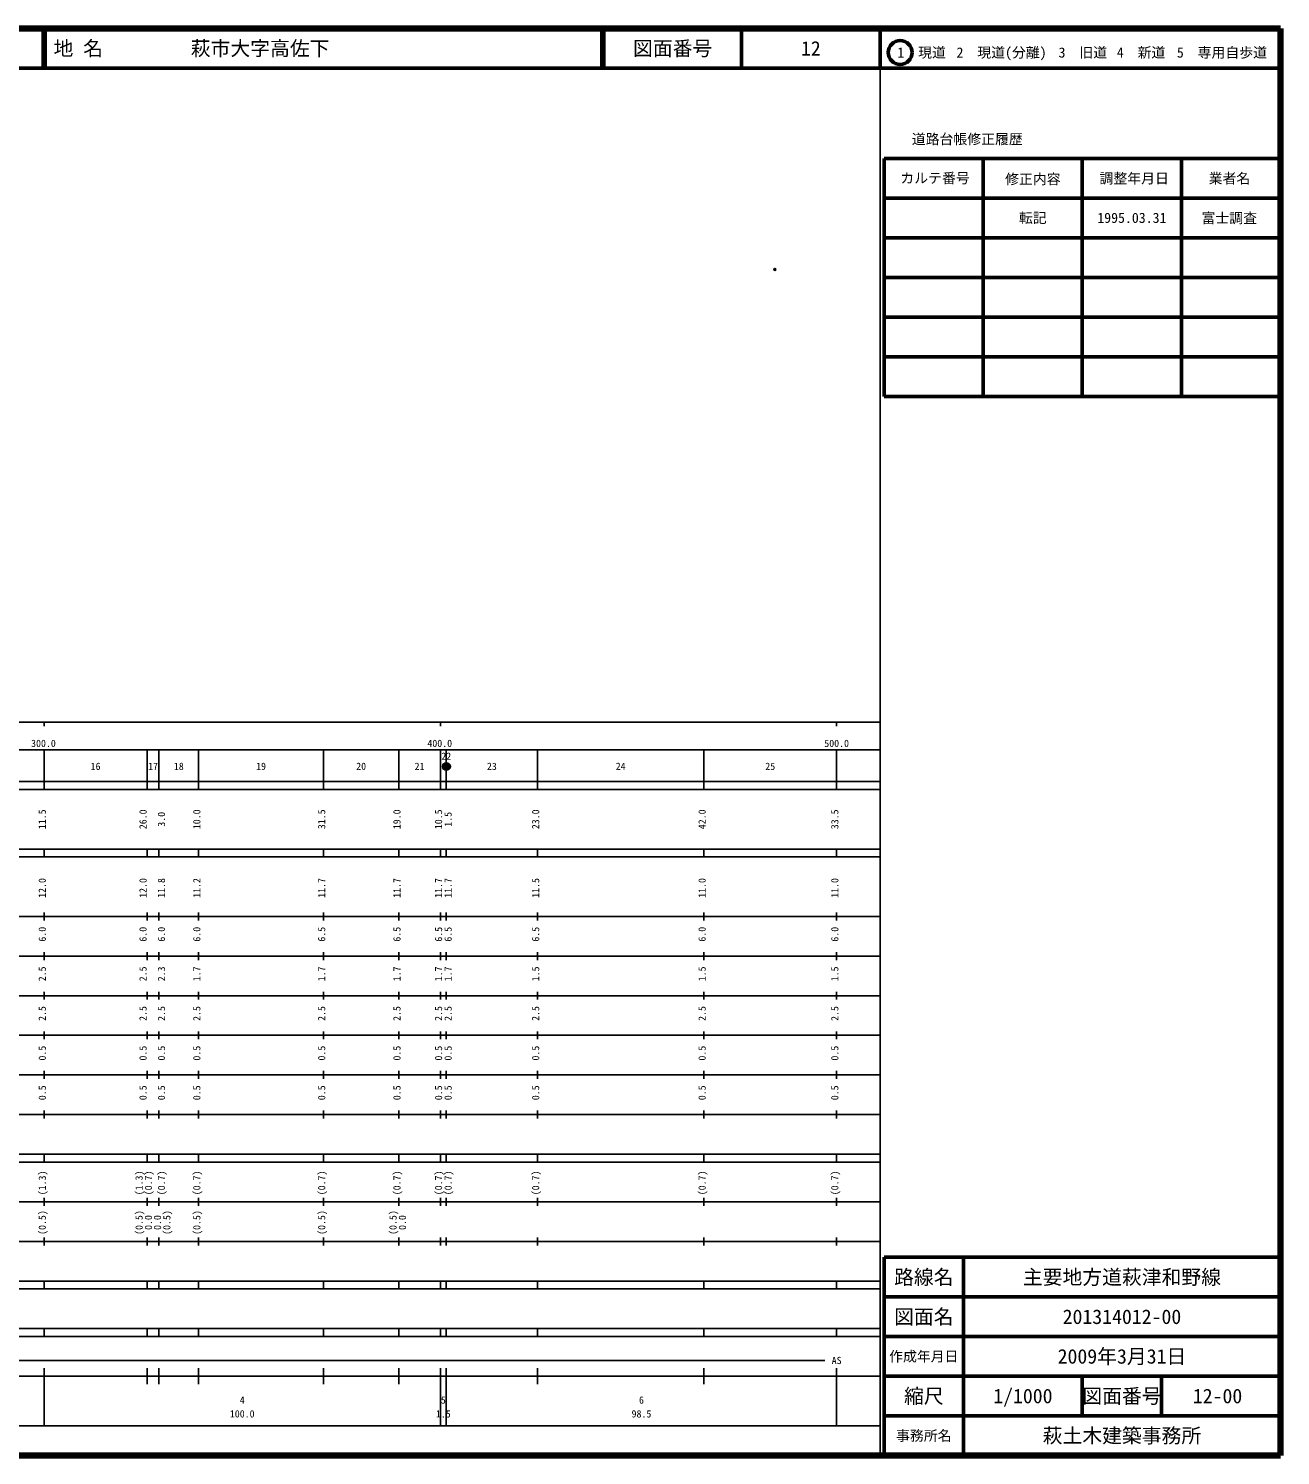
# Model space of a CAD drawing. Units: millimetres on the paper. Extents: x 40 to 680, y 20 to 380.
# Drawn here: x 364.1 to 680, y 20 to 380 of the extents above; entities that cross this region are included whole.
import ezdxf
from ezdxf.enums import TextEntityAlignment as Align

# ---------------------------------------------------------------- set-up
doc = ezdxf.new("R2010")
doc.units = ezdxf.units.MM
doc.header["$PDMODE"] = 32
doc.header["$PDSIZE"] = 0.5
doc.layers.add('M-OTRS', color=6, linetype='Continuous')
doc.layers.add('M-TTL-TXT', color=7, linetype='Continuous')
for name, color, linetype, lineweight in [('M-TTL', 2, 'Continuous', 140), ('M-TTL-BAND', 7, 'Continuous', 25), ('M-TTL-FRAM', 2, 'Continuous', 50), ('M-TTL-LINE', 7, 'Continuous', 50)]:
    doc.layers.add(name, color=color, linetype=linetype, lineweight=lineweight)
doc.styles.add('ＭＳ ゴシック', font='')
doc.styles.get('ＭＳ ゴシック').set_extended_font_data('MS Gothic')

msp = doc.modelspace()

# ---------------------------------------------------------------- hatches: boundary and pattern name
at = {"layer": 'M-TTL-BAND'}
msp.add_hatch(color=256, dxfattribs=at).paths.add_polyline_path([(470.523, 193.82), (470.522, 193.859), (470.52, 193.898), (470.516, 193.937), (470.511, 193.976), (470.504, 194.015), (470.496, 194.053), (470.486, 194.091), (470.474, 194.129), (470.461, 194.166), (470.447, 194.203), (470.431, 194.239), (470.414, 194.274), (470.396, 194.309), (470.376, 194.342), (470.355, 194.375), (470.332, 194.408), (470.308, 194.439), (470.284, 194.469), (470.257, 194.499), (470.23, 194.527), (470.202, 194.554), (470.173, 194.58), (470.142, 194.605), (470.111, 194.629), (470.079, 194.651), (470.046, 194.673), (470.012, 194.692), (469.977, 194.711), (469.942, 194.728), (469.906, 194.744), (469.869, 194.758), (469.832, 194.771), (469.795, 194.782), (469.757, 194.792), (469.718, 194.801), (469.68, 194.808), (469.641, 194.813), (469.602, 194.817), (469.562, 194.819), (469.523, 194.82), (469.484, 194.819), (469.445, 194.817), (469.406, 194.813), (469.367, 194.808), (469.328, 194.801), (469.29, 194.792), (469.252, 194.782), (469.214, 194.771), (469.177, 194.758), (469.14, 194.744), (469.104, 194.728), (469.069, 194.711), (469.035, 194.692), (469.001, 194.673), (468.968, 194.651), (468.935, 194.629), (468.904, 194.605), (468.874, 194.58), (468.844, 194.554), (468.816, 194.527), (468.789, 194.499), (468.763, 194.469), (468.738, 194.439), (468.714, 194.408), (468.692, 194.375), (468.67, 194.342), (468.651, 194.309), (468.632, 194.274), (468.615, 194.239), (468.599, 194.203), (468.585, 194.166), (468.572, 194.129), (468.561, 194.091), (468.551, 194.053), (468.542, 194.015), (468.535, 193.976), (468.53, 193.937), (468.526, 193.898), (468.524, 193.859), (468.523, 193.82), (468.524, 193.781), (468.526, 193.741), (468.53, 193.702), (468.535, 193.663), (468.542, 193.625), (468.551, 193.586), (468.561, 193.548), (468.572, 193.511), (468.585, 193.474), (468.599, 193.437), (468.615, 193.401), (468.632, 193.366), (468.651, 193.331), (468.67, 193.297), (468.692, 193.264), (468.714, 193.232), (468.738, 193.201), (468.763, 193.17), (468.789, 193.141), (468.816, 193.113), (468.844, 193.086), (468.874, 193.059), (468.904, 193.035), (468.935, 193.011), (468.968, 192.988), (469.001, 192.967), (469.035, 192.947), (469.069, 192.929), (469.104, 192.912), (469.14, 192.896), (469.177, 192.882), (469.214, 192.869), (469.252, 192.857), (469.29, 192.848), (469.328, 192.839), (469.367, 192.832), (469.406, 192.827), (469.445, 192.823), (469.484, 192.821), (469.523, 192.82), (469.562, 192.821), (469.602, 192.823), (469.641, 192.827), (469.68, 192.832), (469.718, 192.839), (469.757, 192.848), (469.795, 192.857), (469.832, 192.869), (469.869, 192.882), (469.906, 192.896), (469.942, 192.912), (469.977, 192.929), (470.012, 192.947), (470.046, 192.967), (470.079, 192.988), (470.111, 193.011), (470.142, 193.035), (470.173, 193.059), (470.202, 193.086), (470.23, 193.113), (470.257, 193.141), (470.284, 193.17), (470.308, 193.201), (470.332, 193.232), (470.355, 193.264), (470.376, 193.297), (470.396, 193.331), (470.414, 193.366), (470.431, 193.401), (470.447, 193.437), (470.461, 193.474), (470.474, 193.511), (470.486, 193.548), (470.496, 193.586), (470.504, 193.625), (470.511, 193.663), (470.516, 193.702), (470.52, 193.741), (470.522, 193.781)])

# ---------------------------------------------------------------- linework, layer by layer
at = {"layer": 'M-OTRS'}
msp.add_point((552.43, 319.224), dxfattribs=at)
at = {"layer": 'M-TTL'}
for p, q in [((680, 380), (40, 380)), ((680, 20), (680, 380)), ((40, 20), (680, 20))]:
    msp.add_line(p, q, dxfattribs=at)
at = {"layer": 'M-TTL-BAND'}
for p, q in [((579, 20), (579, 370)), ((40, 205), (579, 205)), ((368, 205), (368, 204)), ((468, 205), (468, 204)), ((568, 205), (568, 204)), ((68, 198), (579, 198)), ((368, 188), (368, 198)), ((394, 188), (394, 198)), ((397, 188), (397, 198)), ((407, 188), (407, 198)), ((438.5, 188), (438.5, 198)), ((457.5, 188), (457.5, 198)), ((468, 188), (468, 198)), ((469.5, 188), (469.5, 198)), ((492.5, 188), (492.5, 198)), ((534.5, 188), (534.5, 198)), ((568, 188), (568, 198)), ((40, 190), (579, 190)), ((40, 188), (579, 188)), ((40, 173), (579, 173)), ((368, 171), (368, 173)), ((394, 171), (394, 173)), ((397, 171), (397, 173)), ((407, 171), (407, 173)), ((438.5, 171), (438.5, 173)), ((457.5, 171), (457.5, 173)), ((468, 171), (468, 173)), ((469.5, 171), (469.5, 173)), ((492.5, 171), (492.5, 173)), ((534.5, 171), (534.5, 173)), ((568, 171), (568, 173)), ((40, 171), (579, 171)), ((40, 156), (579, 156)), ((368, 155), (368, 157)), ((394, 155), (394, 157)), ((397, 155), (397, 157)), ((407, 155), (407, 157)), ((438.5, 155), (438.5, 157)), ((457.5, 155), (457.5, 157)), ((468, 155), (468, 157)), ((469.5, 155), (469.5, 157)), ((492.5, 155), (492.5, 157)), ((534.5, 155), (534.5, 157)), ((568, 155), (568, 157)), ((46, 146), (579, 146)), ((368, 145), (368, 147)), ((394, 145), (394, 147)), ((397, 145), (397, 147)), ((407, 145), (407, 147)), ((438.5, 145), (438.5, 147)), ((457.5, 145), (457.5, 147)), ((468, 145), (468, 147)), ((469.5, 145), (469.5, 147)), ((492.5, 145), (492.5, 147)), ((534.5, 145), (534.5, 147)), ((568, 145), (568, 147)), ((368, 135), (368, 137)), ((394, 135), (394, 137)), ((397, 135), (397, 137)), ((407, 135), (407, 137)), ((438.5, 135), (438.5, 137)), ((457.5, 135), (457.5, 137)), ((468, 135), (468, 137)), ((469.5, 135), (469.5, 137)), ((492.5, 135), (492.5, 137)), ((534.5, 135), (534.5, 137)), ((568, 135), (568, 137)), ((52, 136), (579, 136)), ((46, 126), (579, 126)), ((368, 125), (368, 127)), ((394, 125), (394, 127)), ((397, 125), (397, 127)), ((407, 125), (407, 127)), ((438.5, 125), (438.5, 127)), ((457.5, 125), (457.5, 127)), ((468, 125), (468, 127)), ((469.5, 125), (469.5, 127)), ((492.5, 125), (492.5, 127)), ((534.5, 125), (534.5, 127)), ((568, 125), (568, 127)), ((52, 116), (579, 116)), ((368, 115), (368, 117)), ((394, 115), (394, 117)), ((397, 115), (397, 117)), ((407, 115), (407, 117)), ((438.5, 115), (438.5, 117)), ((457.5, 115), (457.5, 117)), ((468, 115), (468, 117)), ((469.5, 115), (469.5, 117)), ((492.5, 115), (492.5, 117)), ((534.5, 115), (534.5, 117)), ((568, 115), (568, 117)), ((46, 106), (579, 106)), ((368, 105), (368, 107)), ((394, 105), (394, 107)), ((397, 105), (397, 107)), ((407, 105), (407, 107)), ((438.5, 105), (438.5, 107)), ((457.5, 105), (457.5, 107)), ((468, 105), (468, 107)), ((469.5, 105), (469.5, 107)), ((492.5, 105), (492.5, 107)), ((534.5, 105), (534.5, 107)), ((568, 105), (568, 107)), ((40, 96), (579, 96)), ((40, 94), (579, 94)), ((368, 94), (368, 96)), ((394, 94), (394, 96)), ((397, 94), (397, 96)), ((407, 94), (407, 96)), ((438.5, 94), (438.5, 96)), ((457.5, 94), (457.5, 96)), ((468, 94), (468, 96)), ((469.5, 94), (469.5, 96)), ((492.5, 94), (492.5, 96)), ((534.5, 94), (534.5, 96)), ((568, 94), (568, 96)), ((49, 84), (579, 84)), ((368, 83), (368, 85)), ((394, 83), (394, 85)), ((397, 83), (397, 85)), ((407, 83), (407, 85)), ((438.5, 83), (438.5, 85)), ((457.5, 83), (457.5, 85)), ((468, 83), (468, 85)), ((469.5, 83), (469.5, 85)), ((492.5, 83), (492.5, 85)), ((534.5, 83), (534.5, 85)), ((568, 83), (568, 85)), ((40, 74), (579, 74)), ((368, 73), (368, 75)), ((394, 73), (394, 75)), ((397, 73), (397, 75)), ((407, 73), (407, 75)), ((438.5, 73), (438.5, 75)), ((457.5, 73), (457.5, 75)), ((468, 73), (468, 75)), ((469.5, 73), (469.5, 75)), ((492.5, 73), (492.5, 75)), ((534.5, 73), (534.5, 75)), ((568, 73), (568, 75)), ((40, 64), (579, 64)), ((40, 62), (579, 62)), ((368, 62), (368, 64)), ((394, 62), (394, 64)), ((397, 62), (397, 64)), ((407, 62), (407, 64)), ((438.5, 62), (438.5, 64)), ((457.5, 62), (457.5, 64)), ((468, 62), (468, 64)), ((469.5, 62), (469.5, 64)), ((492.5, 62), (492.5, 64)), ((534.5, 62), (534.5, 64)), ((568, 62), (568, 64)), ((40, 52), (579, 52)), ((368, 50), (368, 52)), ((394, 50), (394, 52)), ((397, 50), (397, 52)), ((407, 50), (407, 52)), ((438.5, 50), (438.5, 52)), ((457.5, 50), (457.5, 52)), ((468, 50), (468, 52)), ((469.5, 50), (469.5, 52)), ((492.5, 50), (492.5, 52)), ((534.5, 50), (534.5, 52)), ((568, 50), (568, 52)), ((40, 50), (579, 50)), ((71, 44), (565, 44)), ((40, 40), (579, 40)), ((368, 27.5), (368, 42)), ((394, 38), (394, 42)), ((397, 38), (397, 42)), ((407, 38), (407, 42)), ((438.5, 38), (438.5, 42)), ((457.5, 38), (457.5, 42)), ((468, 27.5), (468, 42)), ((469.5, 27.5), (469.5, 42)), ((492.5, 38), (492.5, 42)), ((534.5, 38), (534.5, 42)), ((568, 27.5), (568, 42)), ((68, 27.5), (579, 27.5))]:
    msp.add_line(p, q, dxfattribs=at)
at = {"layer": 'M-TTL-BAND', "lineweight": 13}
msp.add_circle((469.523, 193.82), 1, dxfattribs=at)
at = {"layer": 'M-TTL-FRAM'}
for p, q in [((580, 347.197), (580, 287.197)), ((580, 347.197), (680, 347.197)), ((580, 287.197), (680, 287.197)), ((680, 70), (580, 70)), ((580, 70), (580, 20))]:
    msp.add_line(p, q, dxfattribs=at)
at = {"layer": 'M-TTL-LINE'}
for p, q in [((367.75, 380), (367.75, 370)), ((368.25, 380), (368.25, 370)), ((508.747, 380), (508.747, 370)), ((509.247, 380), (509.247, 370)), ((543.997, 380), (543.997, 370)), ((579, 380), (579, 370)), ((40, 370), (680, 370)), ((605, 347.197), (605, 287.197)), ((630, 347.197), (630, 287.197)), ((655, 347.197), (655, 287.197)), ((580, 337.197), (680, 337.197)), ((580, 327.197), (680, 327.197)), ((580, 317.197), (680, 317.197)), ((580, 307.197), (680, 307.197)), ((580, 297.197), (680, 297.197)), ((600, 70), (600, 20)), ((680, 60), (580, 60)), ((680, 50), (580, 50)), ((680, 40), (580, 40)), ((630, 40), (630, 30)), ((650, 40), (650, 30)), ((680, 30), (580, 30))]:
    msp.add_line(p, q, dxfattribs=at)
msp.add_circle((584.031, 373.958), 3, dxfattribs=at)

# ---------------------------------------------------------------- texts
at = {"layer": 'M-TTL-BAND', "style": 'ＭＳ ゴシック'}
for s, p in [('300.0', (367.844, 198.195)), ('400.0', (467.844, 198.195)), ('500.0', (568, 198.195)), ('16', (381, 192.405)), ('17', (395.5, 192.405)), ('18', (402, 192.405)), ('19', (422.75, 192.405)), ('20', (448, 192.405)), ('21', (462.75, 192.405)), ('22', (469.492, 194.956)), ('23', (481, 192.405)), ('24', (513.5, 192.405)), ('25', (551.25, 192.405)), ('AS', (568, 42.5)), ('4', (418, 32.523)), ('5', (468.75, 32.523)), ('6', (518.75, 32.523)), ('100.0', (418, 29.033)), ('1.5', (468.75, 29.033)), ('98.5', (518.75, 29.033))]:
    msp.add_text(s, height=1.833, dxfattribs=at).set_placement(p, align=Align.BOTTOM_CENTER)
for s, p in [('11.5', (369, 180.5)), ('26.0', (394.42, 180.5)), ('3.0', (399.069, 180.5)), ('10.0', (408, 180.5)), ('31.5', (439.5, 180.5)), ('19.0', (458.5, 180.5)), ('10.5', (469, 180.5)), ('1.5', (471.406, 180.5)), ('23.0', (493.5, 180.5)), ('42.0', (535.5, 180.5)), ('33.5', (569, 180.5)), ('12.0', (369, 163.174)), ('12.0', (394.42, 163.174)), ('11.8', (399.069, 163.174)), ('11.2', (408, 163.174)), ('11.7', (439.5, 163.174)), ('11.7', (458.5, 163.174)), ('11.7', (469, 163.174)), ('11.7', (471.406, 163.174)), ('11.5', (493.5, 163.174)), ('11.0', (535.5, 163.174)), ('11.0', (569, 163.174)), ('6.0', (369, 151.5)), ('6.0', (394.42, 151.5)), ('6.0', (399.069, 151.5)), ('6.0', (408, 151.5)), ('6.5', (439.5, 151.5)), ('6.5', (458.5, 151.5)), ('6.5', (469, 151.5)), ('6.5', (471.406, 151.5)), ('6.5', (493.5, 151.5)), ('6.0', (535.5, 151.5)), ('6.0', (569, 151.5)), ('2.5', (369, 141.5)), ('2.5', (394.42, 141.5)), ('2.3', (399.069, 141.5)), ('1.7', (408, 141.5)), ('1.7', (439.5, 141.5)), ('1.7', (458.5, 141.5)), ('1.7', (469, 141.5)), ('1.7', (471.406, 141.5)), ('1.5', (493.5, 141.5)), ('1.5', (535.5, 141.5)), ('1.5', (569, 141.5)), ('2.5', (369, 131.5)), ('2.5', (394.42, 131.5)), ('2.5', (399.069, 131.5)), ('2.5', (408, 131.5)), ('2.5', (439.5, 131.5)), ('2.5', (458.5, 131.5)), ('2.5', (469, 131.5)), ('2.5', (471.406, 131.5)), ('2.5', (493.5, 131.5)), ('2.5', (535.5, 131.5)), ('2.5', (569, 131.5)), ('0.5', (369, 121.5)), ('0.5', (394.42, 121.5)), ('0.5', (399.069, 121.5)), ('0.5', (408, 121.5)), ('0.5', (439.5, 121.5)), ('0.5', (458.5, 121.5)), ('0.5', (469, 121.5)), ('0.5', (471.406, 121.5)), ('0.5', (493.5, 121.5)), ('0.5', (535.5, 121.5)), ('0.5', (569, 121.5)), ('0.5', (369, 111.5)), ('0.5', (394.42, 111.5)), ('0.5', (399.069, 111.5)), ('0.5', (408, 111.5)), ('0.5', (439.5, 111.5)), ('0.5', (458.5, 111.5)), ('0.5', (469, 111.5)), ('0.5', (471.406, 111.5)), ('0.5', (493.5, 111.5)), ('0.5', (535.5, 111.5)), ('0.5', (569, 111.5)), ('(1.3)', (369, 88.764)), ('(1.3)', (393.42, 88.764)), ('(0.7)', (395.79, 88.764)), ('(0.7)', (399.069, 88.764)), ('(0.7)', (408, 88.764)), ('(0.7)', (439.5, 88.764)), ('(0.7)', (458.5, 88.764)), ('(0.7)', (469, 88.764)), ('(0.7)', (471.406, 88.764)), ('(0.7)', (493.5, 88.764)), ('(0.7)', (535.5, 88.764)), ('(0.7)', (569, 88.764)), ('(0.5)', (369, 78.764)), ('(0.5)', (393.42, 78.764)), ('0.0', (395.79, 78.764)), ('0.0', (398.069, 78.764)), ('(0.5)', (400.439, 78.764)), ('(0.5)', (408, 78.764)), ('(0.5)', (439.5, 78.764)), ('(0.5)', (457.5, 78.764)), ('0.0', (459.87, 78.764))]:
    msp.add_text(s, height=1.833, rotation=90, dxfattribs=at).set_placement(p, align=Align.BOTTOM_CENTER)
at = {"layer": 'M-TTL-TXT', "style": 'ＭＳ ゴシック'}
for s, p in [('地 名', (370.38, 375)), ('萩市大字高佐下', (405.024, 375))]:
    msp.add_text(s, height=3.666, dxfattribs=at).set_placement(p, align=Align.MIDDLE_LEFT)
for s, height, p in [('図面番号', 3.666, (526.622, 375)), ('12', 3.666, (561.497, 375)), ('1\u3000現道', 2.566, (589.448, 373.958)), ('2\u3000現道(分離)', 2.566, (609.619, 373.958)), ('3\u3000旧道', 2.566, (630.121, 373.958)), ('4\u3000新道', 2.566, (644.824, 373.958)), ('5\u3000専用自歩道', 2.566, (665.228, 373.958)), ('道路台帳修正履歴', 2.566, (600.968, 352.113)), ('カルテ番号', 2.566, (592.839, 342.277)), ('修正内容', 2.566, (617.509, 342.023)), ('調整年月日', 2.566, (643.089, 342.197)), ('業者名', 2.566, (667.134, 342.197)), ('転記', 2.566, (617.5, 332.245)), ('1995.03.31', 2.566, (642.5, 332.245)), ('富士調査', 2.566, (667.077, 332.189)), ('路線名', 3.666, (590, 65)), ('路線名', 3.666, (590, 65)), ('主要地方道萩津和野線', 3.666, (640, 65)), ('図面名', 3.666, (590, 55)), ('図面名', 3.666, (590, 55)), ('201314012-00', 3.666, (640, 55)), ('2009年3月31日', 3.666, (640, 45)), ('作成年月日', 2.566, (590, 45)), ('作成年月日', 2.566, (590, 45)), ('縮尺', 3.666, (590, 35)), ('縮尺', 3.666, (590, 35)), ('1/1000', 3.666, (615, 35)), ('図面番号', 3.666, (640, 35)), ('図面番号', 3.666, (640, 35)), ('12-00', 3.666, (664.125, 35)), ('事務所名', 2.566, (590, 25)), ('事務所名', 2.566, (590, 25)), ('萩土木建築事務所', 3.666, (640, 25))]:
    msp.add_text(s, height=height, dxfattribs=at).set_placement(p, align=Align.MIDDLE_CENTER)

doc.saveas('drawing.dxf')
